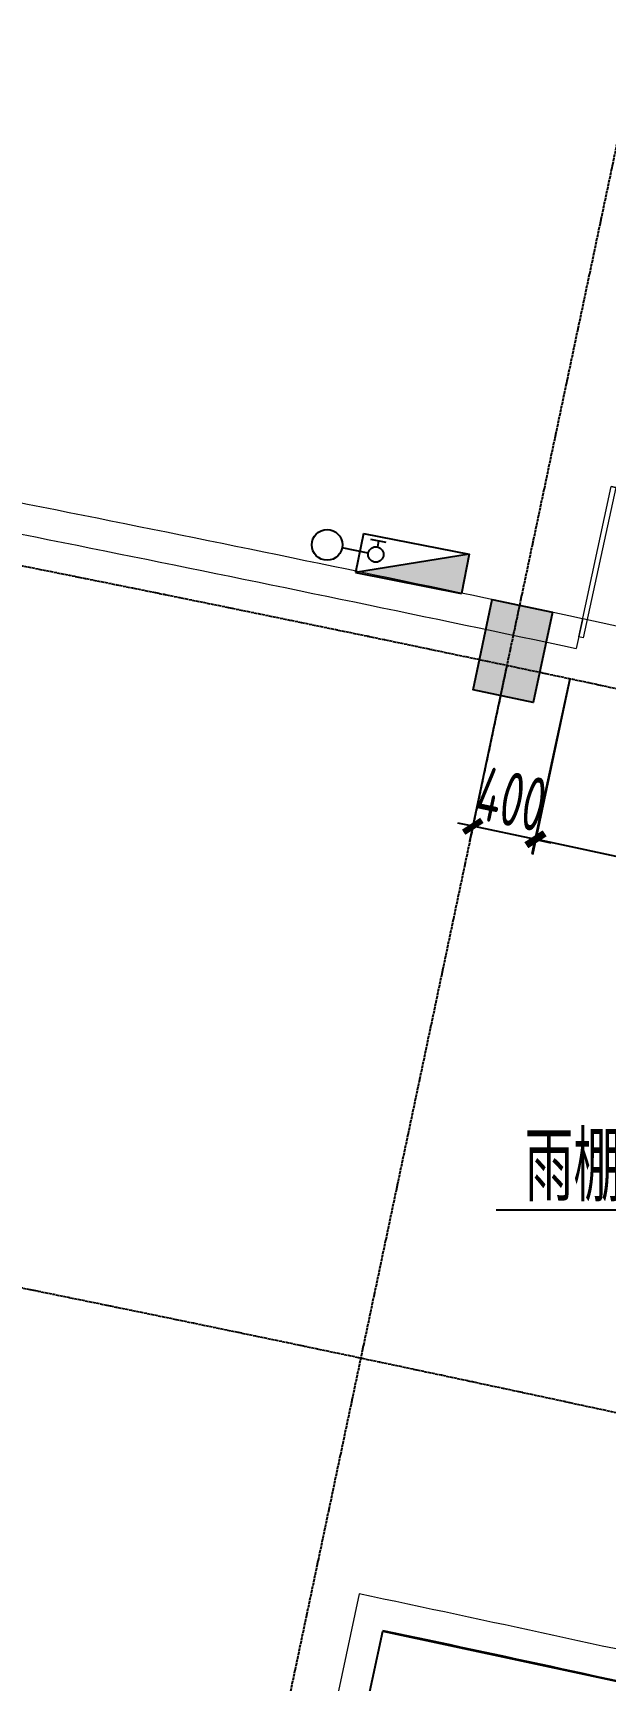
# Model space of a CAD drawing. Header units: millimetres. Extents: x 11536546 to 24947533, y -12764720 to -6308891.
# Drawn here: x 11839339 to 11843055, y -6398712 to -6388009 of the extents above; entities that cross this region are included whole.
import ezdxf
from ezdxf.enums import TextEntityAlignment as Align

# ---------------------------------------------------------------- set-up
doc = ezdxf.new("R2010")
doc.units = ezdxf.units.MM
doc.header["$LTSCALE"] = 10
doc.linetypes.add('A2-RG-AXIS$0$CENTER', pattern=[2, 1.25, -0.25, 0.25, -0.25])
doc.linetypes.add('A2-RG-AXIS$0$DOTE', pattern=[2.4200000000000004, 2, -0.2, 0.02, -0.2])
for name, color, linetype in [('A2-RB-F5$0$$34$A-DIMS-100', 1, 'Continuous'), ('A2-RG-AXIS$0$A-GRID', 1, 'A2-RG-AXIS$0$CENTER'), ('A2-RI-F5$0$0P-FE-FH-P', 41, 'A2-RI-F5$0$YJdef_FE-FH_LINE_F'), ('A2-RI-F5$0$0P-FE-FH-V', 141, 'Continuous'), ('A2-RI-F5$0$0P-FE-HY', 141, 'Continuous'), ('A2-RI-F5$0$A-HOLE', 2, 'Continuous'), ('A2-RI-F5$0$A-ROOF-DRAN', 175, 'Continuous'), ('A2-RI-F5$0$A-SYMB', 4, 'Continuous'), ('A2-RI-F5$0$A-SYMB-AREA', 4, 'Continuous'), ('A2-RI-F5$0$A-SYMB-NAME', 4, 'Continuous'), ('A2-RI-F5$0$an-wall', 4, 'Continuous'), ('A2-RS-F5$0$A-HATH-GRAY', 8, 'Continuous'), ('A2-RS-F5$0$A-WALL-CONC', 6, 'Continuous')]:
    doc.layers.add(name, color=color, linetype=linetype)
for name, color, linetype, lineweight in [('A2-RI-F5$0$A-DOOR', 32, 'Continuous', 5), ('A2-RI-F5$0$A-WALL', 7, 'Continuous', 5), ('A2-RI-F5$0$ECADI-PARCEL NAMES', 2, 'Continuous', 9)]:
    doc.layers.add(name, color=color, linetype=linetype, lineweight=lineweight)
doc.styles.add('A2-RB-F5$0$$0$XD2008', font='hzs.shx', dxfattribs={"width": 0.7, "bigfont": 'hztxt.shx'})
doc.styles.add('A2-RI-F5$0$ECADI', font='hzs.shx', dxfattribs={"width": 0.7, "bigfont": 'hztxt.shx'})
doc.styles.add('A2-RI-F5$0$hz1', font='hzs.shx', dxfattribs={"width": 0.75, "bigfont": 'hztxt.shx'})
doc.linetypes.add('A2-RI-F5$0$YJdef_FE-FH_LINE_F', pattern='A,4,-0.2,["F",A2-RI-F5$0$hz1,S=0.2,R=0,X=-0.1,Y=-0.1],-0.1', length=4.3)
doc.dimstyles.new('A2-RB-F5$0$$0$XD100$0', dxfattribs={"dimscale": 100, "dimtxt": 3.5, "dimasz": 1, "dimexe": 1, "dimexo": 2, "dimgap": 0.5, "dimtad": 1, "dimdec": 0, "dimdsep": 46, "dimtxsty": 'A2-RB-F5$0$$0$XD2008', "dimblk1": 'A2-RB-F5$0$$20$_ArchTick', "dimblk2": 'A2-RB-F5$0$$20$_ArchTick', "dimsah": 1, "dimcen": 2.5, "dimclrt": 4, "dimaunit": 1, "dimadec": 0, "dimazin": 0, "dimtfac": 1, "dimtdec": 0, "dimtix": 1, "dimtmove": 2, "dimatfit": 3, "dimfxl": 0, "dimtolj": 1, "dimtzin": 0, "dimarcsym": 0})

# ---------------------------------------------------------------- blocks, each defined once
blk = doc.blocks.new('A2-RS-F5')
at = {"layer": 'A2-RS-F5$0$A-HATH-GRAY', "ltscale": 3}
h = blk.add_hatch(color=256, dxfattribs=at)
h.paths.add_polyline_path([(11842321.90428654, -6391690.615967413), (11842713.27065002, -6391773.274116066), (11842589.28342704, -6392360.323661279), (11842197.91706357, -6392277.665512629)])
h.paths.add_polyline_path([(11833592.06087686, -6389987.642371937), (11833986.15228064, -6390056.140295059), (11833883.40539595, -6390647.277400717), (11833489.31399218, -6390578.779477595)])
h.paths.add_polyline_path([(11824744.81420379, -6389129.529481432), (11824834.79118663, -6388536.31439181), (11825230.26791305, -6388596.29904704), (11825140.29093021, -6389189.514136661)])
h.paths.add_polyline_path([(11852696.97136014, -6394780.110167758), (11853086.75627167, -6394869.930670648), (11853221.48702601, -6394285.253303346), (11852831.70211447, -6394195.432800456)])
h.paths.add_polyline_path([(11847879.10405778, -6393630.85118868), (11848267.96819689, -6393724.577819423), (11848408.55814301, -6393141.281610752), (11848019.69400389, -6393047.554980008)])
h.paths.add_polyline_path([(11854621.34327924, -6386808.890978524), (11855011.12819078, -6386898.711481415), (11855145.85894511, -6386314.034114113), (11854756.07403358, -6386224.213611223)])
h.paths.add_polyline_path([(11849800.57457327, -6385658.824452772), (11850189.43871238, -6385752.551083514), (11850330.0286585, -6385169.254874843), (11849941.16451938, -6385075.5282441)])
h.paths.add_polyline_path([(11850761.82500237, -6402795.945719294), (11851150.68914149, -6402889.672350037), (11851291.2790876, -6402306.376141366), (11850902.41494849, -6402212.649510622)])
h.paths.add_polyline_path([(11845945.90122119, -6401651.554094728), (11846334.76536031, -6401745.280725471), (11846475.35530642, -6401161.984516799), (11846086.49116731, -6401068.257886056)])
h.paths.add_polyline_path([(11840457.52973794, -6400444.413410977), (11840848.92493725, -6400526.934910948), (11840972.70718721, -6399939.842111985), (11840581.3119879, -6399857.320612013)])
h.paths.add_polyline_path([(11831997.73245878, -6398793.391804017), (11832391.33568718, -6398864.641355529), (11832498.21001445, -6398274.236512925), (11832104.60678605, -6398202.986961413)])
h.paths.add_polyline_path([(11823494.11623937, -6397385.35974841), (11823889.60303352, -6397445.277989797), (11823979.4803956, -6396852.047798569), (11823583.99360145, -6396792.129557181)])
h.paths.add_polyline_path([(11793833.20282873, -6381538.554442208), (11794232.3785879, -6381564.219852502), (11794270.87670334, -6380965.456213737), (11793871.70094417, -6380939.790803443)])
h.paths.add_polyline_path([(11801616.134312, -6382017.357266578), (11802015.31007117, -6382043.022676871), (11802053.80818661, -6381444.259038107), (11801654.63242744, -6381418.593627812)])
h.paths.add_polyline_path([(11801856.74149815, -6378275.003580611), (11802255.91725733, -6378300.668990904), (11802294.41537277, -6377701.90535214), (11801895.23961359, -6377676.239941846)])
h.paths.add_polyline_path([(11794073.84288032, -6377795.891268187), (11794473.0186395, -6377821.55667848), (11794511.51675494, -6377222.793039716), (11794112.34099576, -6377197.127629422)])
h.paths.add_polyline_path([(11800791.62358666, -6394841.549439968), (11801190.79934584, -6394867.214850261), (11801229.29746128, -6394268.451211496), (11800830.1217021, -6394242.785801202)])
h.paths.add_polyline_path([(11793208.19863436, -6394376.37385612), (11793607.37439354, -6394402.039266413), (11793645.87250898, -6393803.275627648), (11793246.6967498, -6393777.610217354)])
h.paths.add_polyline_path([(11801032.24979565, -6391099.125499848), (11801431.42555482, -6391124.790910142), (11801469.92367026, -6390526.027271377), (11801070.74791109, -6390500.361861083)])
h.paths.add_polyline_path([(11793782.4487804, -6385444.997938276), (11794181.62453957, -6385470.663348569), (11794143.12642413, -6386069.426987332), (11793743.95066496, -6386043.76157704)])
h.paths.add_polyline_path([(11789498.20568949, -6385266.479827492), (11789897.96201485, -6385280.439782198), (11789877.02208279, -6385880.074270235), (11789477.26575743, -6385866.11431553)])
h.paths.add_polyline_path([(11780625.99149902, -6385086.349569224), (11781025.99082418, -6385085.614807438), (11781027.09296686, -6385685.613795171), (11780627.0936417, -6385686.348556956)])
h.paths.add_polyline_path([(11771756.15788992, -6385156.498833105), (11772156.09697219, -6385149.518111947), (11772166.56805393, -6385749.426735361), (11771766.62897165, -6385756.407456517)])
h.paths.add_polyline_path([(11762877.34982993, -6385485.517775192), (11763276.83218426, -6385465.174506539), (11763307.34708724, -6386064.398038033), (11762907.86473291, -6386084.741306685)])
h.paths.add_polyline_path([(11789180.81460369, -6394210.841622682), (11789580.56272129, -6394225.034665778), (11789601.85205063, -6393625.412481019), (11789202.10393303, -6393611.219437923)])
h.paths.add_polyline_path([(11780563.73452788, -6394034.511276547), (11780963.72752367, -6394036.87841073), (11780967.27798949, -6393436.888915662), (11780567.28499371, -6393434.521781479)])
h.paths.add_polyline_path([(11771944.1167571, -6394105.586166854), (11772344.02043663, -6394096.808519382), (11772330.85373003, -6393496.953005248), (11771930.95005049, -6393505.73065272)])
h.paths.add_polyline_path([(11752786.31524094, -6395149.480559412), (11753185.04947198, -6395117.76164756), (11753137.47015298, -6394519.651115632), (11752738.73614109, -6394551.370010052)])
h.paths.add_polyline_path([(11756404.97910265, -6378216.475718225), (11756803.69753111, -6378184.757218766), (11756756.11656693, -6377586.647515418), (11756357.37621231, -6377618.367061418)])
h.paths.add_polyline_path([(11793448.82979583, -6390633.795230709), (11793848.00555501, -6390659.460641002), (11793886.50367045, -6390060.697002238), (11793487.32791127, -6390035.031591943)])
h.paths.add_polyline_path([(11763330.59917605, -6394423.990723143), (11763730.08591242, -6394403.733688041), (11763699.70012461, -6393804.503595423), (11763300.21338825, -6393824.760630525)])
h.paths.add_polyline_path([(11751469.94535055, -6378601.50628229), (11751868.68562965, -6378569.786044586), (11751821.10803365, -6377971.676073228), (11751422.36767903, -6378003.395619228)])
h.paths.add_polyline_path([(11757057.41109889, -6386441.239289915), (11757456.44374637, -6386413.136266937), (11757410.20760148, -6385814.906395334), (11757011.63881368, -6385842.976749659)])
h.paths.add_polyline_path([(11752124.17947959, -6386825.660111643), (11752522.91371063, -6386793.941199791), (11752475.33439163, -6386195.830667863), (11752076.60037974, -6386227.549562283)])
h.paths.add_polyline_path([(11757521.944411, -6394777.425468929), (11757920.84427101, -6394747.49663105), (11757871.87090682, -6394149.484616145), (11757473.43475213, -6394179.378662932)])
at = {"layer": 'A2-RS-F5$0$A-WALL-CONC'}
blk.add_lwpolyline([(11842321.90428654, -6391690.615967413), (11842713.27065002, -6391773.274116066), (11842589.28342704, -6392360.323661279), (11842197.91706357, -6392277.665512629)], close=True, dxfattribs=at)
blk = doc.blocks.new('A2-RG-AXIS')
at = {"layer": 'A2-RG-AXIS$0$A-GRID', "linetype": 'A2-RG-AXIS$0$DOTE'}
blk.add_line((11846048.11610905, -6374898.19210795), (11837754.64705038, -6414233.385178952), dxfattribs=at)
for radius, end in [(313399.9999999902, 95.40764402400131), (308699.9999999902, 95.4076440106419), (304099.9999999902, 95.40764399720393), (300799.9999999902, 95.40764398384447)]:
    blk.add_arc((11778730.70926435, -6694178.721949182), radius, 75.58928463849298, end, dxfattribs=at)
blk = doc.blocks.new('A2-RI-F5$0$A$C2779201F')
for points in [[(0, 0), (7.636845111846924e-07, 1000), (30.00000076368451, 1000.000000000931), (30, 0)], [(2000, 3.352761268615723e-07), (2000, 1000.000000335276), (1970, 1000.000000336207), (1970.000000001863, 3.352761268615723e-07)]]:
    blk.add_lwpolyline(points, close=True)
for centre, start, end in [((0, 0), 0, 90), ((2000, 3.352761268615723e-07), 90, 180)]:
    blk.add_arc(centre, 999.9999999999999, start, end)
blk = doc.blocks.new('A2-RI-F5$0$A$C6F954C98')
at = {"extrusion": (0, 0, -1)}
blk.add_hatch(color=256, dxfattribs=at).paths.add_polyline_path([(-260.0000000090003, 699.9999999967113), (-2.842170943040401e-14, 0), (-9.014911483973265e-09, 700.0000000000581)])
for p, q in [((260.0000000090004, 699.9999999967113), (9.014911483973265e-09, 700.0000000000582)), ((0, 0), (9.014911483973265e-09, 700.0000000000582)), ((260.0000000090004, 699.9999999967113), (0, 0)), ((260, -3.346940502524376e-09), (260.0000000090004, 699.9999999967113)), ((230.6886803313682, 155.9033522173413, -1.266996079313821e-09), (230.68866480828, 55.90335221734131, -1.761503192563357e-09)), ((260, -3.346940502524376e-09), (0, 0)), ((230.6886725698132, 105.9033522173413, -1.514249635938589e-09), (190.6886725698059, 105.9033584265853, -1.515010852889683e-09))]:
    blk.add_line(p, q, dxfattribs=at)
blk.add_circle((-140.6886725698132, 105.9033661881112, -1.522564945677262e-06), 49.99999999999999, dxfattribs=at)
blk = doc.blocks.new('A2-RI-F5$0$5erhfh')
at = {"layer": 'A2-RI-F5$0$A-SYMB-AREA', "style": 'A2-RI-F5$0$ECADI', "width": 0.7}
blk.add_attdef('340M2', text='', height=2.5, dxfattribs=at).set_placement((0, 1.25), align=Align.MIDDLE_LEFT)
at = {"layer": 'A2-RI-F5$0$A-SYMB-NAME', "style": 'A2-RI-F5$0$ECADI', "width": 0.7}
blk.add_attdef('CHINESENAME', (-12.29193252821193, 3.0875), '', height=4.5, dxfattribs=at)
blk = doc.blocks.new('A2-RI-F5')
at = {"layer": 'A2-RI-F5$0$0P-FE-FH-P'}
blk.add_line((11841517.3905681, -6391388.303158469, 1.522564945677262e-06), (11841347.94162039, -6391354.833531872, 1.522564945677262e-06), dxfattribs=at)
at = {"layer": 'A2-RI-F5$0$0P-FE-FH-V'}
blk.add_circle((11841249.8370513, -6391335.455876599, 1.522564945677262e-06), 99.99999999999994, dxfattribs=at)
at = {"layer": 'A2-RI-F5$0$A-HOLE', "ltscale": 500}
blk.add_lwpolyline([(11841611.26055071, -6398394.279020389), (11843879.62481667, -6398880.31392593), (11843505.56083563, -6400428.438629267), (11841276.49412579, -6399953.19002882), (11841611.26055071, -6398394.279020389)], dxfattribs=at)
at = {"layer": 'A2-RI-F5$0$A-ROOF-DRAN'}
blk.add_arc((11778730.70895571, -6694178.723858639), 299749.9999999704, 77.09857082075048, 93.89835785240902, dxfattribs=at)
at = {"layer": 'A2-RI-F5$0$A-SYMB'}
blk.add_lwpolyline([(11842347.0921539, -6395656.822555014), (11844385.12464634, -6395656.822555014), (11845810.50839304, -6395087.477901435)], dxfattribs=at)
at = {"layer": 'A2-RI-F5$0$A-WALL'}
for p, q in [((11842497.57025773, -6391734.718814244), (11842456.95240593, -6391930.551704528)), ((11842909.98388137, -6391814.152562562), (11842868.09930728, -6392009.718700591)), ((11841458.68441996, -6398151.761750415), (11840987.28235156, -6400351.833378926)), ((11841612.42439112, -6398388.847282917), (11841182.8719213, -6400393.603445766))]:
    blk.add_line(p, q, dxfattribs=at)
for centre, radius, start, end in [((11778730.70926437, -6694178.721949022), 309099.9999998286, 78.01637239409642, 79.10813406022959), ((11778730.70926437, -6694178.721949022), 308899.9999998286, 78.01644039133129, 79.10820549338858), ((11778730.70895571, -6694178.723858639), 300149.9999999704, 76.83044693263419, 82.06675921657938), ((11778730.76012573, -6694178.732673494), 302600.0000002541, 77.54694085264134, 78.03603223219214), ((11778730.76012573, -6694178.732673494), 302400.0000002541, 77.54766731588592, 77.99822393826572)]:
    blk.add_arc(centre, radius, start, end, dxfattribs=at)
at = {"layer": 'A2-RI-F5$0$an-wall'}
blk.add_arc((11778729.82955532, -6694178.797083407), 297150.0000024507, 76.66060151401074, 94.29744478682298, dxfattribs=at)
at = {"layer": 'A2-RI-F5$0$ECADI-PARCEL NAMES'}
blk.add_line((11842909.98388137, -6391814.152562562), (11844865.04602304, -6392235.743753669), dxfattribs=at)
ref = blk.add_blockref('A2-RI-F5$0$5erhfh', (11842879.66619184, -6395910.270139504), dxfattribs=dict(xscale=-100, yscale=100, zscale=100))
ref.add_attrib('CHINESENAME', '雨棚投影线', (11842533.85944464, -6395601.520139385), dxfattribs={"layer": 'A2-RI-F5$0$A-SYMB-NAME', "height": 450, "style": 'A2-RI-F5$0$ECADI', "width": 0.7})
at = {"layer": 'A2-RI-F5$0$0P-FE-HY', "xscale": -0.9999999999999998, "rotation": 258.8267379296491}
blk.add_blockref('A2-RI-F5$0$A$C6F954C98', (11841435.28464561, -6391515.492412864), dxfattribs=at)
at = {"layer": 'A2-RI-F5$0$A-DOOR', "rotation": 347.8310307398768}
blk.add_blockref('A2-RI-F5$0$A$C2779201F', (11842884.34287835, -6391933.067071335), dxfattribs=at)
blk = doc.blocks.new('A2-RB-F5$0$$20$_ArchTick')
at = {"color": 0, "linetype": 'ByBlock', "const_width": 0.4}
blk.add_lwpolyline([(-0.5, -0.5), (0.5, 0.5)], dxfattribs=at)
blk = doc.blocks.new('*D849')
at = {"layer": 'A2-RB-F5$0$$34$A-DIMS-100', "color": 0, "lineweight": -2, "transparency": 16777216}
for p, q in [((11842825.77003397, -6392206.018162247), (11842580.43631855, -6393343.707150012)), ((11844780.82989747, -6392627.611502207), (11844535.49618204, -6393765.300489971)), ((11842601.51598551, -6393245.95415701), (11844556.575849, -6393667.547496969))]:
    blk.add_line(p, q, dxfattribs=at)
at = {"layer": 'Defpoints', "color": 0, "transparency": 16777216}
for p in [(11842867.9293679, -6392010.512176244), (11844822.98923139, -6392432.105516203), (11844556.575849, -6393667.547496969)]:
    blk.add_point(p, dxfattribs=at)
at = {"layer": 'A2-RB-F5$0$$34$A-DIMS-100', "color": 0, "lineweight": -2, "transparency": 16777216, "xscale": 100, "yscale": 100, "zscale": 100}
for p, rotation in [((11842601.51598551, -6393245.95415701), 167.8309568053968), ((11844556.575849, -6393667.547496969), 347.8309568053968)]:
    blk.add_blockref('A2-RB-F5$0$$20$_ArchTick', p, dxfattribs=dict(at, rotation=rotation))
at = {"layer": 'A2-RB-F5$0$$34$A-DIMS-100', "color": 4, "transparency": 16777216, "insert": (11843626.47516792, -6393236.806592735), "char_height": 350, "attachment_point": 5, "rotation": 347.8309568053968, "style": 'A2-RB-F5$0$$0$XD2008'}
blk.add_mtext('\\A1;2000', dxfattribs=at)
blk = doc.blocks.new('*D850')
at = {"layer": 'A2-RB-F5$0$$34$A-DIMS-100', "color": 0, "lineweight": -2, "transparency": 16777216}
for p, q in [((11842417.01092101, -6392119.54726705), (11842175.32470917, -6393262.008573332)), ((11842826.53573088, -6392206.181710955), (11842584.84951903, -6393348.643017238)), ((11842196.02152767, -6393164.173805976), (11842098.18676032, -6393143.476987467)), ((11842605.54633754, -6393250.808249881), (11842196.02152767, -6393164.173805976)), ((11842605.54633754, -6393250.808249881), (11842703.38110489, -6393271.505068391))]:
    blk.add_line(p, q, dxfattribs=at)
at = {"layer": 'Defpoints', "color": 0, "transparency": 16777216}
for p in [(11842458.40455803, -6391923.877732337), (11842867.9293679, -6392010.512176244), (11842196.02152767, -6393164.173805976)]:
    blk.add_point(p, dxfattribs=at)
at = {"layer": 'A2-RB-F5$0$$34$A-DIMS-100', "color": 0, "lineweight": -2, "transparency": 16777216, "xscale": 100, "yscale": 100, "zscale": 100}
for p, rotation in [((11842196.02152767, -6393164.173805976), 348.0552609482909), ((11842605.54633754, -6393250.808249881), 168.055260948291)]:
    blk.add_blockref('A2-RB-F5$0$$20$_ArchTick', p, dxfattribs=dict(at, rotation=rotation))
at = {"layer": 'A2-RB-F5$0$$34$A-DIMS-100', "color": 4, "transparency": 16777216, "insert": (11842447.35177425, -6392987.362801378), "char_height": 350, "attachment_point": 5, "rotation": 348.055260948291, "style": 'A2-RB-F5$0$$0$XD2008'}
blk.add_mtext('\\A1;400', dxfattribs=at)
blk = doc.blocks.new('A2-RB-F5')
at = {"layer": 'A2-RB-F5$0$$34$A-DIMS-100'}
dim = blk.add_aligned_dim(p1=(11842867.9293679, -6392010.512176244), p2=(11842458.40455803, -6391923.877732337), distance=1267.7457177624783, text='400', dimstyle='A2-RB-F5$0$$0$XD100$0', dxfattribs=at)
dim.commit()
dim.dimension.update_dxf_attribs({"geometry": '*D850', "text_midpoint": (11842447.35177425, -6392987.362801378)})
dim = blk.add_aligned_dim(p1=(11842867.9293679, -6392010.512176244), p2=(11844822.98923139, -6392432.105516203), distance=-1263.840566747285, dimstyle='A2-RB-F5$0$$0$XD100$0', dxfattribs=at)
dim.commit()
dim.dimension.update_dxf_attribs({"geometry": '*D849', "text_midpoint": (11843626.47516792, -6393236.806592735)})

msp = doc.modelspace()

# ---------------------------------------------------------------- block references
for name in ['A2-RG-AXIS', 'A2-RI-F5', 'A2-RB-F5', 'A2-RB-F5', 'A2-RS-F5']:
    msp.add_blockref(name, (0, 0))

doc.saveas('drawing.dxf')
